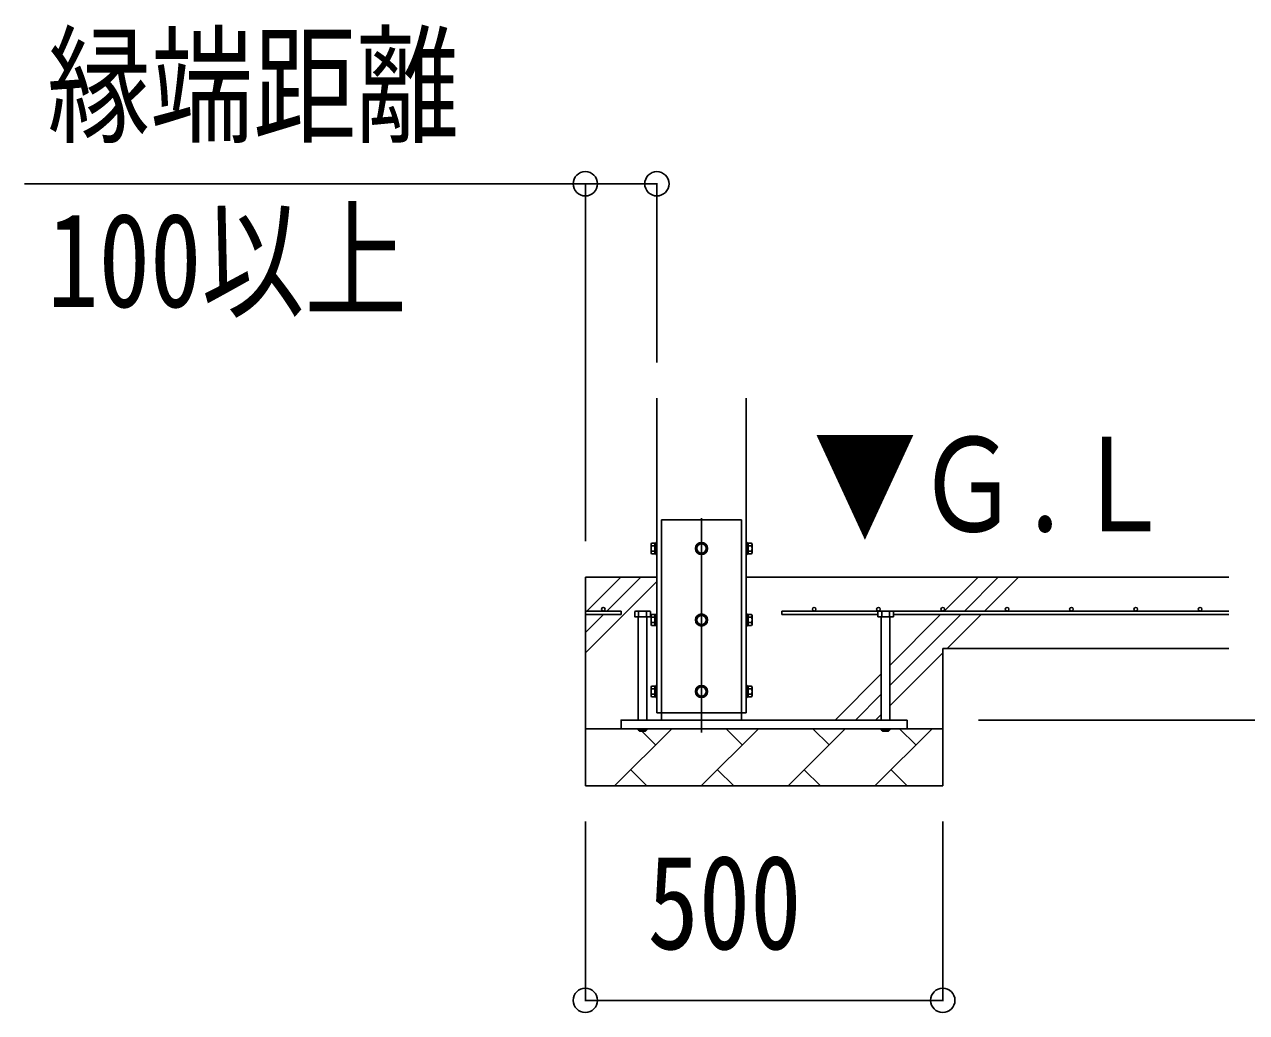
# Model space of a CAD drawing. Units: millimetres, scale not verified. Extents: x -16820 to 16820, y -11880 to 11880.
# Drawn here: x -3668 to -1958, y -7599 to -6217 of the extents above; entities that cross this region are included whole.
import ezdxf
from ezdxf.enums import TextEntityAlignment as Align

# ---------------------------------------------------------------- set-up
doc = ezdxf.new("R2010")
doc.units = ezdxf.units.MM
doc.header["$LTSCALE"] = 50
for name, color, linetype in [('0-4_YKK_12', 2, 'Continuous'), ('0-5_YKK_13', 4, 'Continuous'), ('0-6_YKK_A1', 4, 'Continuous'), ('0-7_YKK_D', 6, 'Continuous')]:
    doc.layers.add(name, color=color, linetype=linetype)
doc.styles.add('ＭＳ ゴシック', font='')
doc.styles.get('ＭＳ ゴシック').set_extended_font_data('MS Gothic')

msp = doc.modelspace()

# ---------------------------------------------------------------- linework, layer by layer
at = {"layer": '0-4_YKK_12'}
msp.add_line((-2720.42, -6907.5), (-2720.42, -7207.5), dxfattribs=at)
at = {"layer": '0-5_YKK_13'}
for p, q in [((-2776.42, -7180), (-2776.42, -6910)), ((-2776.42, -6910), (-2664.42, -6910)), ((-2664.42, -7180), (-2664.42, -6910)), ((-2791.12, -6943.51), (-2790.54, -6942.51)), ((-2791.12, -6943.51), (-2791.12, -6956.5)), ((-2791.12, -6956.5), (-2790.54, -6957.51)), ((-2785.62, -6942.51), (-2790.54, -6942.51)), ((-2785.62, -6946.25), (-2790.54, -6946.25)), ((-2785.62, -6953.75), (-2790.54, -6953.75)), ((-2785.62, -6957.51), (-2790.54, -6957.51)), ((-2785.62, -6942.51), (-2785.62, -6957.51)), ((-2784.02, -6942.96), (-2785.62, -6942.96)), ((-2785.62, -6949.5), (-2785.62, -6942.96)), ((-2785.62, -6949.5), (-2784.02, -6949.5)), ((-2785.62, -6950.5), (-2784.02, -6950.5)), ((-2785.62, -6957.05), (-2785.62, -6950.5)), ((-2785.62, -6957.05), (-2784.02, -6957.05)), ((-2784.02, -6949.5), (-2784.02, -6942.96)), ((-2784.02, -6957.05), (-2784.02, -6950.5)), ((-2656.82, -6942.95), (-2655.22, -6942.95)), ((-2656.82, -6949.5), (-2656.82, -6942.95)), ((-2655.22, -6949.5), (-2656.82, -6949.5)), ((-2655.22, -6950.5), (-2656.82, -6950.5)), ((-2656.82, -6957.05), (-2656.82, -6950.5)), ((-2655.22, -6957.05), (-2656.82, -6957.05)), ((-2655.22, -6942.49), (-2650.3, -6942.49)), ((-2655.22, -6942.49), (-2655.22, -6957.51)), ((-2655.22, -6949.5), (-2655.22, -6942.95)), ((-2655.22, -6946.25), (-2650.3, -6946.25)), ((-2655.22, -6957.05), (-2655.22, -6950.5)), ((-2655.22, -6953.75), (-2650.3, -6953.75)), ((-2655.22, -6957.51), (-2650.3, -6957.51)), ((-2649.72, -6943.5), (-2650.3, -6942.49)), ((-2649.72, -6956.5), (-2650.3, -6957.51)), ((-2649.72, -6943.5), (-2649.72, -6956.5)), ((-2812.42, -7037.5), (-2813.89, -7038.35)), ((-2812.42, -7037.5), (-2793.42, -7037.5)), ((-2808.41, -7045.5), (-2808.41, -7038.35)), ((-2797.44, -7045.5), (-2797.44, -7038.35)), ((-2793.42, -7037.5), (-2791.95, -7038.35)), ((-2791.95, -7045.5), (-2791.95, -7038.35)), ((-2791.12, -7043.51), (-2790.54, -7042.51)), ((-2791.12, -7043.51), (-2791.12, -7056.5)), ((-2785.62, -7042.51), (-2790.54, -7042.51)), ((-2785.62, -7042.51), (-2785.62, -7057.51)), ((-2784.02, -7042.96), (-2785.62, -7042.96)), ((-2785.62, -7049.5), (-2785.62, -7042.96)), ((-2784.02, -7049.5), (-2784.02, -7042.96)), ((-2656.82, -7042.95), (-2655.22, -7042.95)), ((-2656.82, -7049.5), (-2656.82, -7042.95)), ((-2655.22, -7042.49), (-2650.3, -7042.49)), ((-2655.22, -7042.49), (-2655.22, -7057.51)), ((-2655.22, -7049.5), (-2655.22, -7042.95)), ((-2649.72, -7043.5), (-2650.3, -7042.49)), ((-2649.72, -7043.5), (-2649.72, -7056.5)), ((-2472.42, -7037.5), (-2473.89, -7038.35)), ((-2473.89, -7045.5), (-2473.89, -7038.35)), ((-2453.42, -7037.5), (-2472.42, -7037.5)), ((-2468.41, -7045.5), (-2468.41, -7038.35)), ((-2457.44, -7045.5), (-2457.44, -7038.35)), ((-2453.42, -7037.5), (-2451.95, -7038.35)), ((-2808.92, -7045.5), (-2808.92, -7190)), ((-2796.92, -7045.5), (-2796.92, -7190)), ((-2791.12, -7056.5), (-2790.54, -7057.51)), ((-2785.62, -7046.25), (-2790.54, -7046.25)), ((-2785.62, -7053.75), (-2790.54, -7053.75)), ((-2785.62, -7057.51), (-2790.54, -7057.51)), ((-2785.62, -7049.5), (-2784.02, -7049.5)), ((-2785.62, -7050.5), (-2784.02, -7050.5)), ((-2785.62, -7057.05), (-2785.62, -7050.5)), ((-2785.62, -7057.05), (-2784.02, -7057.05)), ((-2784.02, -7057.05), (-2784.02, -7050.5)), ((-2655.22, -7049.5), (-2656.82, -7049.5)), ((-2655.22, -7050.5), (-2656.82, -7050.5)), ((-2656.82, -7057.05), (-2656.82, -7050.5)), ((-2655.22, -7057.05), (-2656.82, -7057.05)), ((-2655.22, -7046.25), (-2650.3, -7046.25)), ((-2655.22, -7057.05), (-2655.22, -7050.5)), ((-2655.22, -7053.75), (-2650.3, -7053.75)), ((-2655.22, -7057.51), (-2650.3, -7057.51)), ((-2649.72, -7056.5), (-2650.3, -7057.51)), ((-2468.92, -7045.5), (-2468.92, -7190)), ((-2456.92, -7045.5), (-2456.92, -7190)), ((-2791.12, -7143.51), (-2790.54, -7142.51)), ((-2791.12, -7143.51), (-2791.12, -7156.5)), ((-2785.62, -7142.51), (-2790.54, -7142.51)), ((-2785.62, -7146.25), (-2790.54, -7146.25)), ((-2785.62, -7142.51), (-2785.62, -7157.51)), ((-2784.02, -7142.96), (-2785.62, -7142.96)), ((-2785.62, -7149.5), (-2785.62, -7142.96)), ((-2784.02, -7149.5), (-2784.02, -7142.96)), ((-2656.82, -7142.95), (-2655.22, -7142.95)), ((-2656.82, -7149.5), (-2656.82, -7142.95)), ((-2655.22, -7142.49), (-2650.3, -7142.49)), ((-2655.22, -7142.49), (-2655.22, -7157.51)), ((-2655.22, -7149.5), (-2655.22, -7142.95)), ((-2655.22, -7146.25), (-2650.3, -7146.25)), ((-2649.72, -7143.5), (-2650.3, -7142.49)), ((-2649.72, -7143.5), (-2649.72, -7156.5)), ((-2791.12, -7156.5), (-2790.54, -7157.51)), ((-2785.62, -7153.75), (-2790.54, -7153.75)), ((-2785.62, -7157.51), (-2790.54, -7157.51)), ((-2785.62, -7149.5), (-2784.02, -7149.5)), ((-2785.62, -7150.5), (-2784.02, -7150.5)), ((-2785.62, -7157.05), (-2785.62, -7150.5)), ((-2785.62, -7157.05), (-2784.02, -7157.05)), ((-2784.02, -7157.05), (-2784.02, -7150.5)), ((-2655.22, -7149.5), (-2656.82, -7149.5)), ((-2655.22, -7150.5), (-2656.82, -7150.5)), ((-2656.82, -7157.05), (-2656.82, -7150.5)), ((-2655.22, -7157.05), (-2656.82, -7157.05)), ((-2655.22, -7157.05), (-2655.22, -7150.5)), ((-2655.22, -7153.75), (-2650.3, -7153.75)), ((-2655.22, -7157.51), (-2650.3, -7157.51)), ((-2649.72, -7156.5), (-2650.3, -7157.51)), ((-2776.42, -7190), (-2776.42, -7180)), ((-2664.42, -7190), (-2664.42, -7180)), ((-2432.92, -7190), (-2832.92, -7190)), ((-2832.92, -7202), (-2832.92, -7190)), ((-2808.92, -7190), (-2796.92, -7190)), ((-2456.92, -7190), (-2468.92, -7190)), ((-2432.92, -7202), (-2432.92, -7190)), ((-2832.92, -7202), (-2432.92, -7202)), ((-2808.92, -7203.5), (-2796.92, -7203.5)), ((-2456.92, -7203.5), (-2468.92, -7203.5))]:
    msp.add_line(p, q, dxfattribs=at)
for points in [[(-2782.92, -6941.5), (-2784.02, -6941.5), (-2784.02, -6958.5), (-2782.92, -6958.5)], [(-2657.92, -6941.5), (-2656.82, -6941.5), (-2656.82, -6958.5), (-2657.92, -6958.5)], [(-2791.95, -7045.5), (-2813.89, -7045.5), (-2813.89, -7038.35)], [(-2782.92, -7041.5), (-2784.02, -7041.5), (-2784.02, -7058.5), (-2782.92, -7058.5)], [(-2657.92, -7041.5), (-2656.82, -7041.5), (-2656.82, -7058.5), (-2657.92, -7058.5)], [(-2473.89, -7045.5), (-2451.95, -7045.5), (-2451.95, -7038.35)], [(-2782.92, -7141.5), (-2784.02, -7141.5), (-2784.02, -7158.5), (-2782.92, -7158.5)], [(-2657.92, -7141.5), (-2656.82, -7141.5), (-2656.82, -7158.5), (-2657.92, -7158.5)], [(-2808.92, -7202), (-2808.92, -7203.5), (-2806.92, -7205.5), (-2798.92, -7205.5)], [(-2796.92, -7202), (-2796.92, -7203.5), (-2798.92, -7205.5)], [(-2468.92, -7202), (-2468.92, -7203.5), (-2466.92, -7205.5)], [(-2456.92, -7202), (-2456.92, -7203.5), (-2458.92, -7205.5), (-2466.92, -7205.5)]]:
    msp.add_lwpolyline(points, dxfattribs=at)
for points in [[(-2720.42, -6942.49), (-2726.92, -6946.25), (-2726.92, -6953.75), (-2720.42, -6957.51), (-2713.92, -6953.75), (-2713.92, -6946.25)], [(-2720.42, -7042.49), (-2726.92, -7046.25), (-2726.92, -7053.75), (-2720.42, -7057.51), (-2713.92, -7053.75), (-2713.92, -7046.25)], [(-2720.42, -7142.49), (-2726.92, -7146.25), (-2726.92, -7153.75), (-2720.42, -7157.51), (-2713.92, -7153.75), (-2713.92, -7146.25)]]:
    msp.add_lwpolyline(points, close=True, dxfattribs=at)
for centre, radius in [((-2720.42, -6950), 8.5), ((-2720.42, -6950), 6.5), ((-2720.42, -7050), 8.5), ((-2720.42, -7050), 6.5), ((-2720.42, -7150), 8.5), ((-2720.42, -7150), 6.5)]:
    msp.add_circle(centre, radius, dxfattribs=at)
for centre, radius, start, end in [((-2787.82, -6944.38), 3.31, 145.51973, 214.48027), ((-2778.7, -6950), 12.42, 162.41205, 197.58795), ((-2787.8, -6955.63), 3.32, 145.61575, 214.38425), ((-2720.42, -6950), 7.05, 157.21814, 202.78186), ((-2720.42, -6950), 7.05, 97.21814, 142.78186), ((-2720.42, -6950), 7.05, 217.21814, 262.78186), ((-2720.42, -6950), 7.05, 37.21814, 82.78186), ((-2720.42, -6950), 7.05, 277.21814, 322.78186), ((-2720.42, -6950), 7.05, 337.21814, 22.78186), ((-2653.04, -6944.37), 3.32, 325.61575, 34.38425), ((-2662.14, -6950), 12.42, 342.41205, 17.58795), ((-2653.04, -6955.63), 3.32, 325.61575, 34.38425), ((-2811.15, -7042.36), 4.86, 55.61575, 124.38425), ((-2802.92, -7055.65), 18.15, 72.41205, 107.58795), ((-2794.69, -7042.36), 4.86, 55.61575, 124.38425), ((-2787.82, -7044.38), 3.31, 145.51973, 214.48027), ((-2720.42, -7050), 7.05, 97.21814, 142.78186), ((-2720.42, -7050), 7.05, 37.21814, 82.78186), ((-2653.04, -7044.37), 3.32, 325.61575, 34.38425), ((-2471.15, -7042.36), 4.86, 55.61575, 124.38425), ((-2462.92, -7055.65), 18.15, 72.41205, 107.58795), ((-2454.69, -7042.36), 4.86, 55.61575, 124.38425), ((-2778.7, -7050), 12.42, 162.41205, 197.58795), ((-2787.8, -7055.63), 3.32, 145.61575, 214.38425), ((-2720.42, -7050), 7.05, 157.21814, 202.78186), ((-2720.42, -7050), 7.05, 217.21814, 262.78186), ((-2720.42, -7050), 7.05, 277.21814, 322.78186), ((-2720.42, -7050), 7.05, 337.21814, 22.78186), ((-2662.14, -7050), 12.42, 342.41205, 17.58795), ((-2653.04, -7055.63), 3.32, 325.61575, 34.38425), ((-2787.82, -7144.38), 3.31, 145.51973, 214.48027), ((-2778.7, -7150), 12.42, 162.41205, 197.58795), ((-2720.42, -7150), 7.05, 97.21814, 142.78186), ((-2720.42, -7150), 7.05, 37.21814, 82.78186), ((-2653.04, -7144.37), 3.32, 325.61575, 34.38425), ((-2662.14, -7150), 12.42, 342.41205, 17.58795), ((-2787.8, -7155.63), 3.32, 145.61575, 214.38425), ((-2720.42, -7150), 7.05, 157.21814, 202.78186), ((-2720.42, -7150), 7.05, 217.21814, 262.78186), ((-2720.42, -7150), 7.05, 277.21814, 322.78186), ((-2720.42, -7150), 7.05, 337.21814, 22.78186), ((-2653.04, -7155.63), 3.32, 325.61575, 34.38425)]:
    msp.add_arc(centre, radius, start, end, dxfattribs=at)
at = {"layer": '0-6_YKK_A1'}
for p, q in [((-2782.92, -7180), (-2782.92, -6740)), ((-2657.92, -6740), (-2657.92, -7180)), ((-2782.92, -6990), (-2882.92, -6990)), ((-2882.92, -7282), (-2882.92, -6990)), ((-2880.99, -7037.5), (-2833.49, -6990)), ((-2852.71, -7037.5), (-2805.21, -6990)), ((-1982.92, -6990), (-2657.92, -6990)), ((-2380.99, -7037.5), (-2333.49, -6990)), ((-2352.71, -7037.5), (-2305.21, -6990)), ((-2324.42, -7037.5), (-2276.92, -6990)), ((-2882.92, -7096), (-2782.92, -6996)), ((-2832.92, -7037.5), (-2882.92, -7037.5)), ((-2882.92, -7067.71), (-2857.71, -7042.5)), ((-2832.92, -7042.5), (-2882.92, -7042.5)), ((-2832.92, -7037.5), (-2832.92, -7042.5)), ((-2607.92, -7037.5), (-1982.92, -7037.5)), ((-2607.92, -7037.5), (-2607.92, -7042.5)), ((-2607.92, -7042.5), (-2473.89, -7042.5)), ((-2456.92, -7141.71), (-2357.71, -7042.5)), ((-2456.92, -7113.43), (-2385.99, -7042.5)), ((-2451.95, -7042.5), (-1982.92, -7042.5)), ((-2376.92, -7090), (-2329.42, -7042.5)), ((-2382.92, -7282), (-2382.92, -7090)), ((-1982.92, -7090), (-2382.92, -7090)), ((-2456.92, -7170), (-2382.92, -7096)), ((-2533.49, -7190), (-2468.92, -7125.43)), ((-2505.21, -7190), (-2468.92, -7153.71)), ((-2782.92, -7180), (-2657.92, -7180)), ((-2664.42, -7190), (-2432.92, -7190)), ((-2476.92, -7190), (-2468.92, -7182)), ((-2432.92, -7190), (-2432.92, -7202)), ((-2382.92, -7202), (-2882.92, -7202)), ((-2842.18, -7282), (-2762.18, -7202)), ((-2784.85, -7224.66), (-2804.01, -7205.5)), ((-2720.76, -7282), (-2640.76, -7202)), ((-2663.42, -7224.66), (-2686.09, -7202)), ((-2599.34, -7282), (-2519.34, -7202)), ((-2542, -7224.66), (-2564.66, -7202)), ((-2477.92, -7282), (-2397.92, -7202)), ((-2420.58, -7224.66), (-2443.24, -7202)), ((-2819.52, -7259.34), (-2796.86, -7282)), ((-2698.1, -7259.34), (-2675.44, -7282)), ((-2576.68, -7259.34), (-2554.02, -7282)), ((-2455.26, -7259.34), (-2432.6, -7282)), ((-2382.92, -7282), (-2882.92, -7282))]:
    msp.add_line(p, q, dxfattribs=at)
msp.add_lwpolyline([(-2776.42, -7190), (-2832.92, -7190), (-2832.92, -7202)], dxfattribs=at)
for centre in [(-2857.92, -7035), (-2562.92, -7035), (-2472.92, -7035), (-2382.92, -7035), (-2292.92, -7035), (-2202.92, -7035), (-2112.92, -7035), (-2022.92, -7035)]:
    msp.add_circle(centre, 2.5, dxfattribs=at)
at = {"layer": '0-7_YKK_D'}
for p, q in [((-2882.92, -6940), (-2882.92, -6439)), ((-2782.92, -6690), (-2782.92, -6439)), ((-2332.92, -7190), (-1381.92, -7190)), ((-2882.92, -7332), (-2882.92, -7583)), ((-2382.92, -7332), (-2382.92, -7583)), ((-2382.92, -7582), (-2882.92, -7582))]:
    msp.add_line(p, q, dxfattribs=at)
msp.add_lwpolyline([(-2782.92, -6440), (-2882.92, -6440), (-3667.72, -6440)], dxfattribs=at)
for centre in [(-2882.92, -6440), (-2782.92, -6440), (-2882.92, -7582), (-2382.92, -7582)]:
    msp.add_circle(centre, 17, dxfattribs=at)

# ---------------------------------------------------------------- texts
at = {"layer": '0-6_YKK_A1', "style": 'ＭＳ ゴシック', "width": 0.8}
msp.add_text('▼Ｇ.Ｌ', height=132, dxfattribs=at).set_placement((-2563.86, -6965.71), align=Align.BOTTOM_LEFT)
at = {"layer": '0-7_YKK_D', "style": 'ＭＳ ゴシック', "width": 0.8}
for s, p in [('縁端距離', (-3635.72, -6408)), ('100以上', (-3635.72, -6652)), ('500', (-2796.12, -7550))]:
    msp.add_text(s, height=132, dxfattribs=at).set_placement(p, align=Align.BOTTOM_LEFT)

doc.saveas('drawing.dxf')
